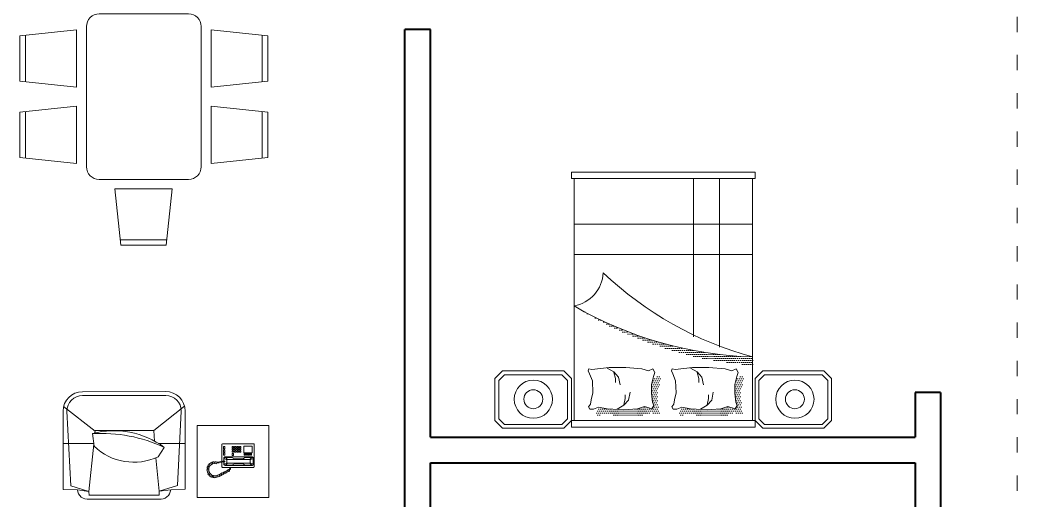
# Model space of a CAD drawing. Header units: millimetres. Extents: x 1551 to 1744, y 1536 to 1676.
# Drawn here: x 1602.22 to 1610.04, y 1570.66 to 1574.43 of the extents above; entities that cross this region are included whole.
import ezdxf

# ---------------------------------------------------------------- set-up
doc = ezdxf.new("R2010")
doc.units = ezdxf.units.MM
doc.linetypes.add('ACAD_ISO03W100', pattern=[30, 12, -18])
doc.layers.add('01_Gruesa', color=7, linetype='Continuous', lineweight=40)
doc.layers.add('03_Fina', color=7, linetype='Continuous', lineweight=9)
doc.layers.add('DWGAUTOCAD', color=7, linetype='Continuous')
pattern_1 = [(180, (1845.540344, 1466.744261), (-0.0079375, 0.015875), [0, -0.015875])]

# ---------------------------------------------------------------- blocks, each defined once
blk = doc.blocks.new('A$C221E0E82')
at = {"layer": '03_Fina', "color": 252, "true_color": 0x939598}
for p, q in [((310.8, 1499), (116.5, 1746.3)), ((770.1, 1751), (154, 1751)), ((409, 1751), (409, 1509.9)), ((774.2, 1638.1), (770.1, 1751)), ((154, 1720.4), (741.4, 1689.7)), ((741.4, 1689.7), (785.9, 1547.4)), ((0, 943.7), (1, 1598)), ((30.6, 943.7), (31.6, 1598)), ((774.2, 1638.1), (785.9, 1547.4)), ((325.8, 1500.5), (306, 1498.5)), ((306, 1037.9), (306, 1498.5)), ((430.4, 1507.1), (330.8, 1520.2)), ((785.9, 1547.4), (412.8, 1509.4)), ((817, 1545.9), (785.9, 1547.4)), ((815.9, 1545.4), (815.9, 995.8)), ((846.5, 1545.4), (846.5, 995.8)), ((306, 1037.9), (115.5, 795.4)), ((389.7, 1031.4), (306, 1037.9)), ((784.8, 994.3), (521.3, 1021.1)), ((408, 790.7), (408, 1000.2)), ((439.3, 954.3), (513, 1002.3)), ((740.3, 851.9), (784.8, 994.3)), ((773.2, 903.6), (784.8, 994.3)), ((815.9, 995.8), (784.8, 994.3)), ((773.2, 903.6), (769.1, 790.7)), ((153, 821.3), (740.3, 851.9)), ((769.1, 790.7), (153, 790.7)), ((552, 554.1), (562.4, 555.9)), ((552.7, 545.5), (552, 554.1)), ((552.3, 562.1), (553, 571.8)), ((562.4, 555.9), (552.3, 562.1)), ((553, 571.8), (564.6, 572.9)), ((554.5, 580.8), (559.2, 589.1)), ((564.6, 572.9), (554.5, 580.8)), ((559.2, 589.1), (570, 587)), ((564.9, 597.1), (570.3, 603.6)), ((570, 587), (564.9, 597.1)), ((567.8, 576.1), (566, 553.4)), ((566, 553.4), (567.5, 545.1)), ((581.5, 593.5), (567.8, 576.1)), ((570.3, 603.6), (578.6, 597.4)), ((577.2, 607.2), (584.1, 611.5)), ((578.6, 597.4), (577.2, 607.2)), ((600.6, 603.6), (581.5, 593.5)), ((584.1, 611.5), (592.7, 604.3)), ((591.6, 616.2), (599.2, 618.4)), ((592.7, 604.3), (591.6, 616.2)), ((599.2, 618.4), (603.9, 608.6)), ((622.3, 605.4), (600.6, 603.6)), ((603.9, 608.6), (608.2, 618.4)), ((608.2, 618.4), (614.4, 619.1)), ((614.4, 619.1), (616.9, 608.6)), ((616.9, 608.6), (620.8, 620.2)), ((620.8, 620.2), (627.7, 618.4)), ((643.2, 596.4), (622.3, 605.4)), ((627.7, 618.4), (628.1, 608.6)), ((628.1, 608.6), (636.4, 615.8)), ((636.4, 615.8), (642.1, 613)), ((642.1, 613), (641, 602.1)), ((641, 602.1), (648.6, 611.5)), ((659.1, 580.8), (643.2, 596.4)), ((648.6, 611.5), (654.4, 606.5)), ((654.4, 606.5), (650.1, 596.7)), ((650.1, 596.7), (660.2, 601)), ((652.2, 519.8), (664.1, 553.8)), ((664.1, 553.8), (659.1, 580.8)), ((664.9, 596.7), (659.8, 587)), ((659.8, 587), (670.3, 590.2)), ((660.2, 601), (664.9, 596.7)), ((673.1, 583), (664.5, 573.3)), ((664.5, 573.3), (675.7, 573.6)), ((677.1, 566.4), (667.7, 561)), ((667.7, 561), (678.9, 557.7)), ((670.3, 590.2), (673.1, 583)), ((675.7, 573.6), (677.1, 566.4)), ((678.9, 557.7), (677.1, 548.7)), ((415.1, 501), (411.6, 497.4)), ((411.6, 497.4), (411.6, 251.4)), ((548.7, 501), (415.1, 501)), ((432.9, 477.8), (432.9, 488.5)), ((432.9, 488.5), (450.8, 488.5)), ((450.8, 477.8), (432.9, 477.8)), ((450.8, 488.5), (450.8, 477.8)), ((457.9, 477.8), (457.9, 488.5)), ((457.9, 488.5), (475.7, 488.5)), ((475.7, 477.8), (457.9, 477.8)), ((475.7, 488.5), (475.7, 477.8)), ((482.9, 477.8), (482.9, 488.5)), ((482.9, 488.5), (500.7, 488.5)), ((500.7, 477.8), (482.9, 477.8)), ((500.7, 488.5), (500.7, 477.8)), ((522.1, 486.7), (513.2, 477.8)), ((513.2, 477.8), (513.2, 262.1)), ((520.3, 481.3), (518.5, 474.2)), ((518.5, 474.2), (534.5, 458.2)), ((518.5, 474.2), (518.5, 426.1)), ((527.4, 484.9), (520.3, 481.3)), ((547.1, 486.7), (522.1, 486.7)), ((527.4, 484.9), (547.1, 484.9)), ((536.3, 461.7), (527.4, 484.9)), ((547, 479.6), (547.3, 494.9)), ((552.4, 479.6), (547, 479.6)), ((547.3, 494.9), (551.6, 513)), ((551.6, 513), (555.9, 529.9)), ((553.4, 493.9), (552.4, 479.6)), ((556.6, 541.5), (552.7, 545.5)), ((552.7, 484.9), (570.2, 484.9)), ((573.8, 486.7), (552.9, 486.7)), ((555.9, 505.4), (553.4, 493.9)), ((593.4, 501), (554.9, 501)), ((555.6, 539.3), (556.6, 541.5)), ((555.9, 529.9), (555.6, 539.3)), ((560.2, 522.4), (555.9, 505.4)), ((561.3, 531), (560.2, 522.4)), ((567.5, 545.1), (561, 540.4)), ((561, 540.4), (561.3, 531)), ((561.3, 461.7), (570.2, 484.9)), ((579.1, 474.2), (563.1, 458.2)), ((570.2, 484.9), (577.3, 481.3)), ((582.7, 476), (573.8, 486.7)), ((577.3, 481.3), (579.1, 474.2)), ((579.1, 474.2), (579.1, 426.1)), ((582.7, 262.1), (582.7, 476)), ((596.9, 497.4), (593.4, 501)), ((596.9, 251.4), (596.9, 497.4)), ((620.1, 461), (631.7, 480.5)), ((631.7, 480.5), (639.2, 495.3)), ((634.6, 480.5), (642.1, 472.2)), ((644.3, 476.2), (634.6, 480.5)), ((639.2, 495.3), (641.8, 496)), ((642.1, 472.2), (639.2, 466.4)), ((640.7, 498.9), (652.2, 519.8)), ((641.8, 496), (640.7, 498.9)), ((641.4, 492.4), (647.9, 484.1)), ((651.1, 489.2), (641.4, 492.4)), ((647.9, 484.1), (644.3, 476.2)), ((649.7, 506.5), (655.1, 496.7)), ((659.8, 503.6), (649.7, 506.5)), ((655.1, 496.7), (651.1, 489.2)), ((668.1, 518.8), (657.3, 519.8)), ((657.3, 519.8), (663.8, 509.4)), ((663.8, 509.4), (659.8, 503.6)), ((660.9, 533.6), (671.3, 529.6)), ((672.4, 533.2), (660.9, 533.6)), ((667.4, 548.7), (675, 541.5)), ((677.1, 548.7), (667.4, 548.7)), ((671.3, 529.6), (668.1, 518.8)), ((675, 541.5), (672.4, 533.2)), ((441.9, 420.7), (431.2, 420.7)), ((431.2, 420.7), (431.2, 410.1)), ((431.2, 410.1), (441.9, 410.1)), ((441.9, 401.1), (431.2, 401.1)), ((431.2, 401.1), (431.2, 390.4)), ((441.9, 410.1), (441.9, 420.7)), ((441.9, 390.4), (441.9, 401.1)), ((449, 420.7), (449, 410.1)), ((459.7, 420.7), (449, 420.7)), ((449, 410.1), (459.7, 410.1)), ((459.7, 401.1), (449, 401.1)), ((449, 401.1), (449, 390.4)), ((459.7, 410.1), (459.7, 420.7)), ((459.7, 390.4), (459.7, 401.1)), ((477.5, 420.7), (466.8, 420.7)), ((466.8, 420.7), (466.8, 410.1)), ((466.8, 410.1), (477.5, 410.1)), ((477.5, 401.1), (466.8, 401.1)), ((466.8, 401.1), (466.8, 390.4)), ((477.5, 410.1), (477.5, 420.7)), ((477.5, 390.4), (477.5, 401.1)), ((502.5, 420.7), (488.2, 420.7)), ((488.2, 420.7), (488.2, 410.1)), ((488.2, 410.1), (502.5, 410.1)), ((502.5, 410.1), (502.5, 420.7)), ((518.5, 426.1), (522.1, 417.2)), ((522.1, 417.2), (527.4, 408.3)), ((527.4, 408.3), (529.2, 395.8)), ((529.2, 395.8), (529.2, 361.9)), ((534.5, 458.2), (536.3, 461.7)), ((534.5, 361.9), (534.5, 458.2)), ((561.3, 461.7), (536.3, 461.7)), ((563.1, 458.2), (561.3, 461.7)), ((563.1, 361.9), (563.1, 458.2)), ((570.2, 408.3), (568.4, 395.8)), ((568.4, 395.8), (568.4, 361.9)), ((575.5, 417.2), (570.2, 408.3)), ((579.1, 426.1), (575.5, 417.2)), ((596.9, 436.8), (603.5, 438.3)), ((606.8, 432.5), (596.9, 431.4)), ((603.5, 438.3), (607.5, 441.2)), ((611.1, 435), (606.8, 432.5)), ((607.5, 441.2), (612.2, 444.4)), ((616.2, 441.9), (611.1, 435)), ((612.2, 444.4), (614.4, 446.6)), ((613.6, 450.2), (620.1, 461)), ((618, 446.6), (613.6, 450.2)), ((614.4, 446.6), (618, 446.6)), ((622.7, 442.2), (616.2, 441.9)), ((631.7, 453.8), (622.3, 456.7)), ((622.3, 456.7), (628.1, 447.3)), ((626.6, 443.3), (622.7, 442.2)), ((628.1, 447.3), (626.6, 443.3)), ((639.2, 466.4), (628.8, 469.7)), ((628.8, 469.7), (634.6, 459.2)), ((634.6, 459.2), (631.7, 453.8)), ((429.4, 329.8), (429.4, 263.9)), ((481.1, 329.8), (429.4, 329.8)), ((431.2, 390.4), (441.9, 390.4)), ((441.9, 381.5), (431.2, 381.5)), ((431.2, 381.5), (431.2, 370.8)), ((431.2, 370.8), (441.9, 370.8)), ((441.9, 361.9), (431.2, 361.9)), ((431.2, 361.9), (431.2, 351.2)), ((431.2, 351.2), (441.9, 351.2)), ((441.9, 370.8), (441.9, 381.5)), ((441.9, 351.2), (441.9, 361.9)), ((449, 390.4), (459.7, 390.4)), ((459.7, 381.5), (449, 381.5)), ((449, 381.5), (449, 370.8)), ((449, 370.8), (459.7, 370.8)), ((449, 361.9), (449, 351.2)), ((459.7, 361.9), (449, 361.9)), ((449, 351.2), (459.7, 351.2)), ((459.7, 370.8), (459.7, 381.5)), ((459.7, 351.2), (459.7, 361.9)), ((466.8, 390.4), (477.5, 390.4)), ((477.5, 381.5), (466.8, 381.5)), ((466.8, 381.5), (466.8, 370.8)), ((466.8, 370.8), (477.5, 370.8)), ((477.5, 361.9), (466.8, 361.9)), ((466.8, 361.9), (466.8, 351.2)), ((466.8, 351.2), (477.5, 351.2)), ((477.5, 370.8), (477.5, 381.5)), ((477.5, 351.2), (477.5, 361.9)), ((481.1, 263.9), (481.1, 329.8)), ((486.4, 320.9), (486.4, 326.3)), ((486.4, 326.3), (500.7, 326.3)), ((500.7, 320.9), (486.4, 320.9)), ((486.4, 310.2), (486.4, 315.6)), ((486.4, 315.6), (500.7, 315.6)), ((500.7, 326.3), (500.7, 320.9)), ((500.7, 315.6), (500.7, 310.2)), ((518.5, 313.8), (522.1, 322.7)), ((518.5, 265.7), (518.5, 313.8)), ((522.1, 322.7), (527.4, 331.6)), ((527.4, 331.6), (529.2, 344.1)), ((529.2, 344.1), (529.2, 361.9)), ((534.5, 361.9), (534.5, 281.7)), ((563.1, 361.9), (563.1, 281.7)), ((568.4, 344.1), (568.4, 361.9)), ((570.2, 331.6), (568.4, 344.1)), ((575.5, 322.7), (570.2, 331.6)), ((579.1, 313.8), (575.5, 322.7)), ((579.1, 265.7), (579.1, 313.8)), ((411.6, 251.4), (415.1, 247.9)), ((415.1, 247.9), (593.4, 247.9)), ((429.4, 263.9), (481.1, 263.9)), ((500.7, 310.2), (486.4, 310.2)), ((486.4, 304.9), (500.7, 304.9)), ((486.4, 299.5), (486.4, 304.9)), ((500.7, 299.5), (486.4, 299.5)), ((486.4, 288.9), (486.4, 294.2)), ((486.4, 294.2), (500.7, 294.2)), ((500.7, 288.9), (486.4, 288.9)), ((486.4, 278.2), (486.4, 283.5)), ((486.4, 283.5), (500.7, 283.5)), ((500.7, 278.2), (486.4, 278.2)), ((486.4, 267.5), (486.4, 272.8)), ((486.4, 272.8), (500.7, 272.8)), ((500.7, 267.5), (486.4, 267.5)), ((500.7, 304.9), (500.7, 299.5)), ((500.7, 294.2), (500.7, 288.9)), ((500.7, 283.5), (500.7, 278.2)), ((500.7, 272.8), (500.7, 267.5)), ((513.2, 262.1), (520.3, 253.2)), ((518.5, 265.7), (534.5, 281.7)), ((520.3, 258.6), (518.5, 265.7)), ((527.4, 255), (520.3, 258.6)), ((520.3, 253.2), (573.8, 253.2)), ((536.3, 278.2), (527.4, 255)), ((527.4, 255), (570.2, 255)), ((534.5, 281.7), (536.3, 278.2)), ((561.3, 278.2), (536.3, 278.2)), ((563.1, 281.7), (561.3, 278.2)), ((561.3, 278.2), (570.2, 255)), ((579.1, 265.7), (563.1, 281.7)), ((570.2, 255), (577.3, 258.6)), ((573.8, 253.2), (582.7, 262.1)), ((577.3, 258.6), (579.1, 265.7)), ((593.4, 247.9), (596.9, 251.4))]:
    blk.add_line(p, q, dxfattribs=at)
at = {"layer": '03_Fina', "color": 252, "true_color": 0x939598, "elevation": -2175.9}
blk.add_lwpolyline([(268.3, 696.6), (833, 696.6), (833, 132.2), (268.3, 132.2)], close=True, dxfattribs=at)
at = {"layer": '03_Fina', "color": 252, "true_color": 0x939598}
for centre, radius, start, end in [((154, 1598), 153, 90, 180), ((154, 1598), 122.4, 90, 180), ((764.9, 1555.4), 83.2, 353.41786, 83.57492), ((2424.7, 1434.5), 2118.9, 178.08564, 178.12742), ((966.9, 1348.9), 658.7, 164.92803, 216.79295), ((1514.1, 1453.9), 1185.2, 176.79351, 204.92747), ((104.6, 1194.6), 451.4, 334.78659, 43.80576), ((153, 943.7), 153, 180, 270), ((153, 943.7), 122.4, 180, 270), ((763.9, 986.3), 83.2, 276.42508, 6.58214)]:
    blk.add_arc(centre, radius, start, end, dxfattribs=at)
blk = doc.blocks.new('A$C6D1B16CF')
at = {"layer": '03_Fina', "color": 252, "true_color": 0x939598}
for p, q in [((0.6411, 1.5), (0.6886, 1.9429)), ((0.684, 1.9), (1.0481, 1.9)), ((0.6886, 1.9429), (1.0435, 1.9429)), ((1.0435, 1.9429), (1.091, 1.5)), ((1.2411, 1.5), (1.2886, 1.9429)), ((1.284, 1.9), (1.6481, 1.9)), ((1.2886, 1.9429), (1.6435, 1.9429)), ((1.6435, 1.9429), (1.691, 1.5)), ((1.091, 1.5), (0.6411, 1.5)), ((1.691, 1.5), (1.2411, 1.5)), ((0.6161, 1.4214), (1.7161, 1.4214)), ((0.5161, 0.6214), (0.5161, 1.3214)), ((1.8161, 1.3214), (1.8161, 0.6214)), ((0, 1.1464), (0.4429, 1.1939)), ((0.4429, 1.1939), (0.4429, 0.744)), ((2.3321, 1.1464), (1.8892, 1.1939)), ((1.8892, 1.1939), (1.8892, 0.744)), ((0, 0.7916), (0, 1.1464)), ((0.0429, 0.787), (0.0429, 1.151)), ((2.2892, 0.787), (2.2892, 1.151)), ((2.3321, 0.7916), (2.3321, 1.1464)), ((0.4429, 0.744), (0, 0.7916)), ((1.8892, 0.744), (2.3321, 0.7916)), ((1.7161, 0.5214), (0.6161, 0.5214)), ((1.091, 0.4429), (0.6411, 0.4429)), ((0.6411, 0.4429), (0.6886, 0)), ((1.0435, 0), (1.091, 0.4429)), ((1.691, 0.4429), (1.2411, 0.4429)), ((1.2411, 0.4429), (1.2886, 0)), ((1.6435, 0), (1.691, 0.4429)), ((0.684, 0.0429), (1.0481, 0.0429)), ((0.6886, 0), (1.0435, 0)), ((1.284, 0.0429), (1.6481, 0.0429)), ((1.2886, 0), (1.6435, 0))]:
    blk.add_line(p, q, dxfattribs=at)
for centre, start, end in [((0.6161, 1.3214), 90, 180), ((1.7161, 1.3214), 0, 90), ((0.6161, 0.6214), 180, 270), ((1.7161, 0.6214), 270, 0)]:
    blk.add_arc(centre, 0.1, start, end, dxfattribs=at)

msp = doc.modelspace()

# ---------------------------------------------------------------- hatches: boundary and pattern name
at = {"layer": '03_Fina', "lineweight": 9, "true_color": 0x939598}
h = msp.add_hatch(dxfattribs=at)
h.set_pattern_fill('DOTS', color=252, scale=0.01, angle=360, style=0)
h.set_pattern_definition(pattern_1)
edge = h.paths.add_edge_path()
edge.add_line((1607.9634, 1571.7168), (1607.9634, 1571.7854))
edge.add_ellipse((1608.0557, 1574.7583), major_axis=(2.1032, -2.1032), ratio=1, start_angle=284.8866, end_angle=313.22261, ccw=False)
edge.add_ellipse((1608.2049, 1574.7639), major_axis=(2.1613, -2.1613), ratio=1, start_angle=-77.48016, end_angle=-49.53012)
h = msp.add_hatch(dxfattribs=at)
h.set_pattern_fill('DOTS', color=252, scale=0.01, angle=360, style=0)
h.set_pattern_definition(pattern_1)
h.paths.add_polyline_path([(1607.3796, 1571.344), (1607.3919, 1571.3255), (1607.4196, 1571.3255), (1607.4596, 1571.3409), (1607.5273, 1571.3286), (1607.6565, 1571.3194), (1607.7641, 1571.3286), (1607.8195, 1571.347), (1607.878, 1571.3286), (1607.8933, 1571.3532), (1607.881, 1571.3808), (1607.8749, 1571.4515), (1607.8749, 1571.5191), (1607.8903, 1571.5806), (1607.8995, 1571.6144), (1607.8841, 1571.6421), (1607.8503, 1571.6267), (1607.8401, 1571.6297), (1607.825, 1571.569), (1607.825, 1571.5014), (1607.8311, 1571.4307), (1607.8434, 1571.403), (1607.828, 1571.3785), (1607.7696, 1571.3969), (1607.7142, 1571.3785), (1607.6065, 1571.3692), (1607.4773, 1571.3785), (1607.4097, 1571.3908), (1607.3988, 1571.3866), (1607.395, 1571.3655)])
h.paths.add_polyline_path([(1606.7263, 1571.344), (1606.7386, 1571.3255), (1606.7663, 1571.3255), (1606.8063, 1571.3409), (1606.874, 1571.3286), (1607.0032, 1571.3194), (1607.1108, 1571.3286), (1607.1662, 1571.347), (1607.2247, 1571.3286), (1607.24, 1571.3532), (1607.2277, 1571.3808), (1607.2216, 1571.4515), (1607.2216, 1571.5191), (1607.237, 1571.5806), (1607.2462, 1571.6144), (1607.2308, 1571.6421), (1607.197, 1571.6267), (1607.1868, 1571.6297), (1607.1717, 1571.569), (1607.1717, 1571.5014), (1607.1778, 1571.4307), (1607.1901, 1571.403), (1607.1747, 1571.3785), (1607.1163, 1571.3969), (1607.0609, 1571.3785), (1606.9532, 1571.3692), (1606.824, 1571.3785), (1606.7564, 1571.3908), (1606.7455, 1571.3866), (1606.7417, 1571.3655)])

# ---------------------------------------------------------------- linework, layer by layer
at = {"layer": '01_Gruesa', "color": 5}
for p, q in [((1605.2376, 1569.4049), (1605.2376, 1574.3549)), ((1605.4376, 1574.3549), (1605.2376, 1574.3549)), ((1605.4376, 1571.1549), (1605.4376, 1574.3549)), ((1609.4376, 1571.5049), (1609.2376, 1571.5049)), ((1609.2376, 1571.5049), (1609.2376, 1571.1549)), ((1609.4376, 1571.5049), (1609.4376, 1569.8799)), ((1605.4376, 1571.1549), (1609.2376, 1571.1549)), ((1605.4376, 1570.9549), (1609.2376, 1570.9549)), ((1605.4376, 1569.4049), (1605.4376, 1570.9549)), ((1609.2376, 1570.9549), (1609.2376, 1569.8799))]:
    msp.add_line(p, q, dxfattribs=at)
at = {"layer": '03_Fina', "linetype": 'ACAD_ISO03W100', "ltscale": 0.01}
msp.add_line((1610.0376, 1583.4549), (1610.0376, 1566.1549), dxfattribs=at)
at = {"layer": '03_Fina', "color": 252, "lineweight": 9, "true_color": 0x939598}
for p, q in [((1606.5434, 1573.2354), (1607.9834, 1573.2354)), ((1606.5434, 1573.1854), (1606.5434, 1573.2354)), ((1607.9834, 1573.2354), (1607.9834, 1573.1854)), ((1606.5434, 1573.1854), (1607.9834, 1573.1854)), ((1606.5634, 1571.2854), (1606.5634, 1573.1854)), ((1607.5003, 1573.1854), (1607.5003, 1571.9419)), ((1607.7054, 1573.1854), (1607.7054, 1571.8626)), ((1607.9634, 1573.1854), (1607.9634, 1571.2854)), ((1606.5634, 1572.8278), (1607.9634, 1572.8278)), ((1606.5634, 1572.5894), (1607.9634, 1572.5894)), ((1606.5434, 1571.2854), (1607.9834, 1571.2854)), ((1606.5434, 1571.2354), (1606.5434, 1571.2854)), ((1607.9834, 1571.2854), (1607.9834, 1571.2354)), ((1606.5434, 1571.2354), (1607.9834, 1571.2354))]:
    msp.add_line(p, q, dxfattribs=at)
for points in [[(1606.4834, 1571.6754), (1606.0034, 1571.6754), (1605.9434, 1571.6154), (1605.9434, 1571.2854), (1606.0034, 1571.2254), (1606.4834, 1571.2254), (1606.5434, 1571.2854), (1606.5434, 1571.6154)], [(1606.4684, 1571.6454), (1606.0184, 1571.6454), (1605.9734, 1571.6004), (1605.9734, 1571.3004), (1606.0184, 1571.2554), (1606.4684, 1571.2554), (1606.5134, 1571.3004), (1606.5134, 1571.6004)], [(1608.5234, 1571.6754), (1608.0434, 1571.6754), (1607.9834, 1571.6154), (1607.9834, 1571.2854), (1608.0434, 1571.2254), (1608.5234, 1571.2254), (1608.5834, 1571.2854), (1608.5834, 1571.6154)], [(1608.5084, 1571.6454), (1608.0584, 1571.6454), (1608.0134, 1571.6004), (1608.0134, 1571.3004), (1608.0584, 1571.2554), (1608.5084, 1571.2554), (1608.5534, 1571.3004), (1608.5534, 1571.6004)]]:
    msp.add_lwpolyline(points, close=True, dxfattribs=at)
for points in [[(1607.1163, 1571.3969), (1607.1747, 1571.3785), (1607.1901, 1571.403), (1607.1778, 1571.4307), (1607.1717, 1571.5014), (1607.1717, 1571.569), (1607.187, 1571.6305), (1607.1963, 1571.6643), (1607.1809, 1571.692), (1607.147, 1571.6766), (1607.0947, 1571.692), (1606.9686, 1571.7012), (1606.8394, 1571.7012), (1606.7041, 1571.6858), (1606.6795, 1571.692), (1606.6733, 1571.6766), (1606.6856, 1571.652), (1606.7071, 1571.5967), (1606.7102, 1571.5045), (1606.6979, 1571.4491), (1606.6918, 1571.4153), (1606.6764, 1571.3938), (1606.6887, 1571.3754), (1606.7164, 1571.3754), (1606.7564, 1571.3908), (1606.824, 1571.3785), (1606.9532, 1571.3692), (1607.0609, 1571.3785), (1607.1163, 1571.3969)], [(1606.824, 1571.6981), (1606.8763, 1571.6674), (1606.9133, 1571.6274), (1606.9256, 1571.5659)], [(1606.8763, 1571.6643), (1606.8886, 1571.6151), (1606.8886, 1571.5844)], [(1607.7696, 1571.3969), (1607.828, 1571.3785), (1607.8434, 1571.403), (1607.8311, 1571.4307), (1607.825, 1571.5014), (1607.825, 1571.569), (1607.8403, 1571.6305), (1607.8496, 1571.6643), (1607.8342, 1571.692), (1607.8003, 1571.6766), (1607.748, 1571.692), (1607.6219, 1571.7012), (1607.4927, 1571.7012), (1607.3574, 1571.6858), (1607.3328, 1571.692), (1607.3266, 1571.6766), (1607.3389, 1571.652), (1607.3604, 1571.5967), (1607.3635, 1571.5045), (1607.3512, 1571.4491), (1607.3451, 1571.4153), (1607.3297, 1571.3938), (1607.342, 1571.3754), (1607.3697, 1571.3754), (1607.4097, 1571.3908), (1607.4773, 1571.3785), (1607.6065, 1571.3692), (1607.7142, 1571.3785), (1607.7696, 1571.3969)], [(1607.4773, 1571.6981), (1607.5296, 1571.6674), (1607.5665, 1571.6274), (1607.5789, 1571.5659)], [(1607.5296, 1571.6643), (1607.5419, 1571.6151), (1607.5419, 1571.5844)], [(1606.9009, 1571.3754), (1606.9532, 1571.4061), (1606.9902, 1571.4461), (1607.0025, 1571.5075)], [(1606.9532, 1571.4092), (1606.9655, 1571.4584), (1606.9655, 1571.4891)], [(1607.5542, 1571.3754), (1607.6065, 1571.4061), (1607.6435, 1571.4461), (1607.6558, 1571.5075)], [(1607.6065, 1571.4092), (1607.6188, 1571.4584), (1607.6188, 1571.4891)]]:
    msp.add_lwpolyline(points, dxfattribs=at)
for centre, radius in [((1606.2442, 1571.4535), 0.15), ((1608.2954, 1571.4535), 0.15), ((1606.2442, 1571.4535), 0.0743), ((1608.2954, 1571.4535), 0.0743)]:
    msp.add_circle(centre, radius, dxfattribs=at)
for centre, radius, start, end in [((1606.513, 1572.4612), 0.2804, 280.35432, 356.78617), ((1608.6879, 1574.4379), 2.7497, 226.43667, 254.72336), ((1608.0557, 1574.7583), 2.9743, 239.8866, 268.22261)]:
    msp.add_arc(centre, radius, start, end, dxfattribs=at)

# ---------------------------------------------------------------- block references
at = {"xscale": -1, "rotation": 270}
msp.add_blockref('A$C6D1B16CF', (1602.2185, 1572.6619), dxfattribs=at)
at = {"layer": 'DWGAUTOCAD', "xscale": -0.0009969462650946167, "yscale": 0.0009969462650946167, "zscale": 0.0009969462650946167, "rotation": 90}
msp.add_blockref('A$C221E0E82', (1604.3021, 1571.5134), dxfattribs=at)

doc.saveas('drawing.dxf')
